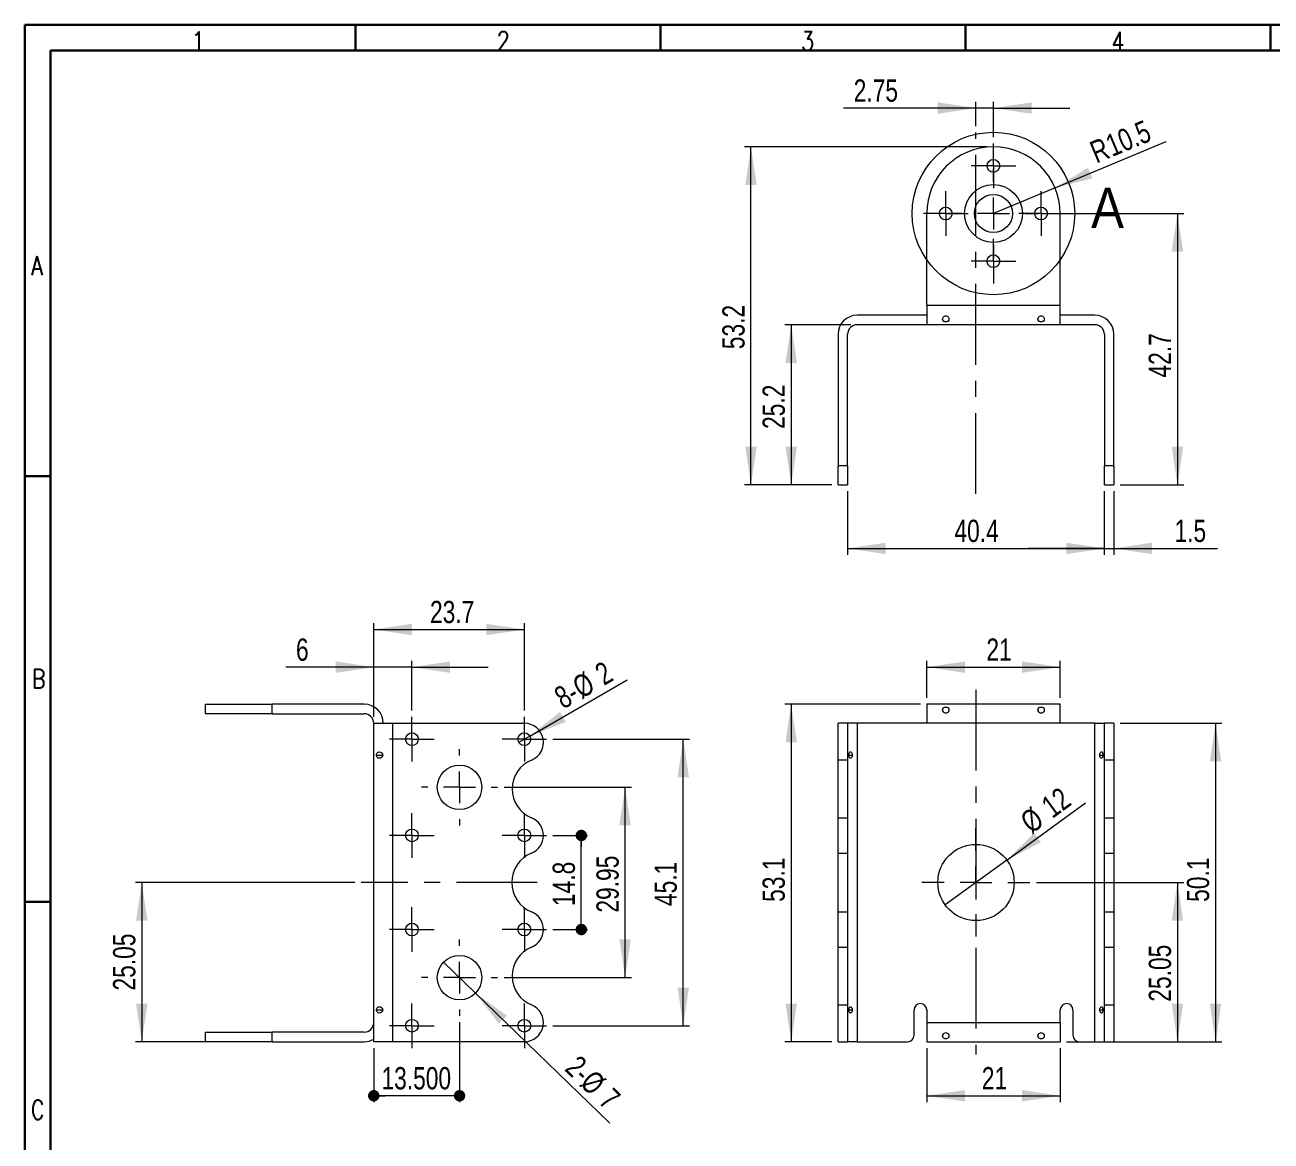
# Model space of a CAD drawing. Header units: millimetres. Extents: x 14 to 406, y 7 to 287.
# Drawn here: x 14 to 210.1, y 110.9 to 286.5 of the extents above; entities that cross this region are included whole.
import ezdxf

# ---------------------------------------------------------------- set-up
doc = ezdxf.new("R2010")
doc.units = ezdxf.units.MM
doc.linetypes.add('CENTER', pattern=[10.16, 6.35, -1.27, 1.27, -1.27])
doc.linetypes.add('CENTERX2', pattern=[20.32, 12.7, -2.54, 2.54, -2.54])
doc.layers.add('SLD-0', color=179, linetype='Continuous')
for name, color, linetype, lineweight in [('中心線2', 1, 'CENTER', 15), ('尺寸標柱線', 3, 'Continuous', 15), ('文字線性', 150, 'Continuous', 15)]:
    doc.layers.add(name, color=color, linetype=linetype, lineweight=lineweight)
doc.styles.add('SLDTEXTSTYLE0', font='sanss___.ttf', dxfattribs={"width": 0.733})
doc.styles.add('SLDTEXTSTYLE1', font='txt_____.ttf', dxfattribs={"width": 0.784516})
doc.styles.add('SLDTEXTSTYLE4', font='GOTHIC.TTF', dxfattribs={"width": 0.913})
doc.dimstyles.new('SLDDIMSTYLE0', dxfattribs={"dimtxt": 3.5, "dimasz": 6, "dimexe": 0, "dimexo": 0.0625, "dimgap": 0.875, "dimtad": 2, "dimrnd": 1e-09, "dimzin": 12, "dimdsep": 46, "dimtxsty": 'SLDTEXTSTYLE0', "dimsah": 1, "dimcen": 0.09, "dimadec": 0, "dimazin": 0, "dimtfac": 1, "dimtofl": 0, "dimtmove": 0, "dimatfit": 3, "dimfxl": 0, "dimtolj": 1, "dimtzin": 12, "dimarcsym": 0})
doc.dimstyles.new('SLDDIMSTYLE1', dxfattribs={"dimtxt": 3.5, "dimasz": 6, "dimexe": 0, "dimexo": 0.0625, "dimgap": 0.875, "dimtad": 2, "dimdec": 1, "dimrnd": 1e-09, "dimzin": 12, "dimdsep": 46, "dimtxsty": 'SLDTEXTSTYLE0', "dimsah": 1, "dimcen": 0.09, "dimadec": 0, "dimazin": 0, "dimtfac": 1, "dimtdec": 1, "dimtofl": 0, "dimtmove": 0, "dimatfit": 3, "dimfxl": 0, "dimtolj": 1, "dimtzin": 12, "dimarcsym": 0})
doc.dimstyles.new('SLDDIMSTYLE2', dxfattribs={"dimtxt": 3.5, "dimasz": 6, "dimexe": 0, "dimexo": 0.0625, "dimgap": 0.875, "dimtad": 2, "dimrnd": 1e-09, "dimzin": 12, "dimdsep": 46, "dimtxsty": 'SLDTEXTSTYLE0', "dimsah": 1, "dimcen": 0.09, "dimadec": 0, "dimazin": 0, "dimtfac": 1, "dimtmove": 0, "dimatfit": 3, "dimfxl": 0, "dimtolj": 1, "dimtzin": 12, "dimarcsym": 0})
doc.dimstyles.new('SLDDIMSTYLE3', dxfattribs={"dimtxt": 3.5, "dimasz": 6, "dimexe": 0, "dimexo": 0.0625, "dimgap": 0.875, "dimtad": 2, "dimrnd": 1e-09, "dimzin": 12, "dimdsep": 46, "dimtxsty": 'SLDTEXTSTYLE0', "dimsah": 1, "dimcen": 0.09, "dimadec": 0, "dimazin": 0, "dimtfac": 1, "dimtofl": 0, "dimtmove": 0, "dimatfit": 3, "dimfxl": 0, "dimtolj": 1, "dimtzin": 12, "dimarcsym": 0})
doc.dimstyles.new('SLDDIMSTYLE4', dxfattribs={"dimtxt": 3.5, "dimasz": 6, "dimexe": 0, "dimexo": 0.0625, "dimgap": 0.875, "dimtad": 2, "dimdec": 1, "dimrnd": 1e-09, "dimzin": 12, "dimdsep": 46, "dimtxsty": 'SLDTEXTSTYLE0', "dimsah": 1, "dimcen": 0.09, "dimadec": 0, "dimazin": 0, "dimtfac": 1, "dimtdec": 1, "dimtofl": 0, "dimtmove": 0, "dimatfit": 3, "dimfxl": 0, "dimtolj": 1, "dimtzin": 12, "dimarcsym": 0})
doc.dimstyles.new('SLDDIMSTYLE5', dxfattribs={"dimtxt": 3.5, "dimasz": 6, "dimexe": 0, "dimexo": 0.0625, "dimgap": 0.875, "dimtad": 2, "dimdec": 1, "dimrnd": 1e-09, "dimzin": 12, "dimdsep": 46, "dimtxsty": 'SLDTEXTSTYLE0', "dimsah": 1, "dimcen": 0.09, "dimadec": 0, "dimazin": 0, "dimtfac": 1, "dimtdec": 1, "dimtofl": 0, "dimtmove": 0, "dimatfit": 3, "dimfxl": 0, "dimtolj": 1, "dimtzin": 12, "dimarcsym": 0})
doc.dimstyles.new('SLDDIMSTYLE6', dxfattribs={"dimtxt": 3.5, "dimasz": 1.8, "dimexe": 0, "dimexo": 0.0625, "dimgap": 0.875, "dimtad": 2, "dimrnd": 1e-09, "dimzin": 4, "dimdsep": 46, "dimtxsty": 'SLDTEXTSTYLE0', "dimblk1": 'DOT', "dimblk2": 'DOT', "dimsah": 1, "dimcen": 0.09, "dimadec": 0, "dimazin": 0, "dimtfac": 1, "dimtofl": 0, "dimtmove": 0, "dimatfit": 3, "dimldrblk": 'DOT', "dimfxl": 0, "dimtolj": 1, "dimtzin": 12, "dimarcsym": 0})
doc.dimstyles.new('SLDDIMSTYLE7', dxfattribs={"dimtxt": 3.5, "dimasz": 6, "dimexe": 0, "dimexo": 0.0625, "dimgap": 0.875, "dimtad": 2, "dimrnd": 1e-09, "dimzin": 12, "dimdsep": 46, "dimtxsty": 'SLDTEXTSTYLE0', "dimsah": 1, "dimcen": 0.09, "dimadec": 0, "dimazin": 0, "dimtfac": 1, "dimtmove": 0, "dimatfit": 3, "dimfxl": 0, "dimtolj": 1, "dimtzin": 12, "dimarcsym": 0})
doc.dimstyles.new('SLDDIMSTYLE8', dxfattribs={"dimtxt": 3.5, "dimasz": 1.8, "dimexe": 0, "dimexo": 0.0625, "dimgap": 0.875, "dimtad": 2, "dimdec": 1, "dimrnd": 1e-09, "dimzin": 12, "dimdsep": 46, "dimtxsty": 'SLDTEXTSTYLE0', "dimblk1": 'DOT', "dimblk2": 'DOT', "dimsah": 1, "dimcen": 0.09, "dimadec": 0, "dimazin": 0, "dimtfac": 1, "dimtdec": 1, "dimtofl": 0, "dimtmove": 0, "dimatfit": 3, "dimldrblk": 'DOT', "dimfxl": 0, "dimtolj": 1, "dimtzin": 12, "dimarcsym": 0})

# ---------------------------------------------------------------- blocks, each defined once
blk = doc.blocks.new('*D2')
at = {"layer": '尺寸標柱線', "color": 5}
for p, q in [((155.9, 125.5), (155.9, 116.99)), ((176.9, 125.5), (176.9, 116.99)), ((155.9, 117.99), (176.9, 117.99))]:
    blk.add_line(p, q, dxfattribs=at)
for points in [[(155.9, 117.99), (161.9, 117.09), (161.9, 118.89)], [(176.9, 117.99), (170.9, 118.89), (170.9, 117.09)]]:
    blk.add_solid(points, dxfattribs=at)
at = {"layer": '尺寸標柱線', "color": 5, "insert": (164.57, 122.5), "char_height": 3.5, "attachment_point": 1, "style": 'SLDTEXTSTYLE0'}
blk.add_mtext('21', dxfattribs=at)
blk = doc.blocks.new('*D3')
at = {"layer": '尺寸標柱線', "color": 5}
for p, q in [((155.9, 180.6), (155.9, 186.44)), ((176.9, 180.6), (176.9, 186.44)), ((155.9, 185.44), (176.9, 185.44))]:
    blk.add_line(p, q, dxfattribs=at)
for points in [[(155.9, 185.44), (161.9, 184.54), (161.9, 186.34)], [(176.9, 185.44), (170.9, 186.34), (170.9, 184.54)]]:
    blk.add_solid(points, dxfattribs=at)
at = {"layer": '尺寸標柱線', "color": 5, "insert": (165.29, 189.95), "char_height": 3.5, "attachment_point": 1, "style": 'SLDTEXTSTYLE0'}
blk.add_mtext('21', dxfattribs=at)
blk = doc.blocks.new('*D4')
at = {"layer": '尺寸標柱線', "color": 5}
for p, q in [((154.9, 179.6), (133.58, 179.6)), ((134.58, 179.6), (134.58, 126.5)), ((140.95, 126.5), (133.58, 126.5))]:
    blk.add_line(p, q, dxfattribs=at)
for points in [[(134.58, 179.6), (133.68, 173.6), (135.48, 173.6)], [(134.58, 126.5), (135.48, 132.5), (133.68, 132.5)]]:
    blk.add_solid(points, dxfattribs=at)
at = {"layer": '尺寸標柱線', "color": 5, "insert": (130.07, 148.5), "char_height": 3.5, "attachment_point": 1, "rotation": 90, "style": 'SLDTEXTSTYLE0'}
blk.add_mtext('53.1', dxfattribs=at)
blk = doc.blocks.new('*D5')
at = {"layer": '尺寸標柱線', "color": 5}
for p, q in [((173.15, 151.55), (196.35, 151.55)), ((195.35, 151.55), (195.35, 126.5)), ((177.9, 126.5), (196.35, 126.5))]:
    blk.add_line(p, q, dxfattribs=at)
for points in [[(195.35, 151.55), (194.45, 145.55), (196.25, 145.55)], [(195.35, 126.5), (196.25, 132.5), (194.45, 132.5)]]:
    blk.add_solid(points, dxfattribs=at)
at = {"layer": '尺寸標柱線', "color": 5, "insert": (190.84, 132.79), "char_height": 3.5, "attachment_point": 1, "rotation": 90, "style": 'SLDTEXTSTYLE0'}
blk.add_mtext('25.05', dxfattribs=at)
blk = doc.blocks.new('*D6')
at = {"layer": '尺寸標柱線', "color": 5}
for p, q in [((186.35, 176.6), (202.35, 176.6)), ((201.35, 176.6), (201.35, 126.5)), ((186.35, 126.5), (202.35, 126.5))]:
    blk.add_line(p, q, dxfattribs=at)
for points in [[(201.35, 176.6), (200.45, 170.6), (202.25, 170.6)], [(201.35, 126.5), (202.25, 132.5), (200.45, 132.5)]]:
    blk.add_solid(points, dxfattribs=at)
at = {"layer": '尺寸標柱線', "color": 5, "insert": (196.84, 148.5), "char_height": 3.5, "attachment_point": 1, "rotation": 90, "style": 'SLDTEXTSTYLE0'}
blk.add_mtext('50.1', dxfattribs=at)
blk = doc.blocks.new('*D7')
at = {"layer": '尺寸標柱線', "color": 5}
for q in [(180.87, 164.1), (158.8, 148.02)]:
    blk.add_line((168.5, 155.08), q, dxfattribs=at)
blk.add_solid([(168.5, 155.08), (173.88, 157.89), (172.82, 159.35)], dxfattribs=at)
at = {"layer": '尺寸標柱線', "color": 5, "char_height": 3.5, "attachment_point": 1, "rotation": 36.0759, "style": 'SLDTEXTSTYLE0'}
for s, insert in [('12', (173.61, 164.37)), ('%%c', (170.3, 161.95))]:
    blk.add_mtext(s, dxfattribs=dict(at, insert=insert))
blk = doc.blocks.new('SW_CENTERMARKSYMBOL_0')
at = {"layer": '中心線2', "color": 0}
for p, q in [((0, 5), (0, 8.5)), ((0, 0), (0, 2.5)), ((-5, 0), (-8.5, 0)), ((0, 0), (-2.5, 0)), ((0, 0), (0, -2.5)), ((0, 0), (2.5, 0)), ((5, 0), (8.5, 0)), ((0, -5), (0, -8.5))]:
    blk.add_line(p, q, dxfattribs=at)
blk = doc.blocks.new('*D16')
at = {"layer": '尺寸標柱線', "color": 5}
for p, q in [((143.45, 213.12), (143.45, 203.12)), ((183.85, 213.12), (183.85, 203.12)), ((143.45, 204.12), (183.85, 204.12))]:
    blk.add_line(p, q, dxfattribs=at)
for points in [[(143.45, 204.12), (149.45, 203.22), (149.45, 205.02)], [(183.85, 204.12), (177.85, 205.02), (177.85, 203.22)]]:
    blk.add_solid(points, dxfattribs=at)
at = {"layer": '尺寸標柱線', "color": 5, "insert": (160.26, 208.63), "char_height": 3.5, "attachment_point": 1, "style": 'SLDTEXTSTYLE0'}
blk.add_mtext('40.4', dxfattribs=at)
blk = doc.blocks.new('*D17')
at = {"layer": '尺寸標柱線', "color": 5}
for p, q in [((183.85, 213.12), (183.85, 203.12)), ((185.35, 213.12), (185.35, 203.12)), ((183.85, 204.12), (171.85, 204.12)), ((183.85, 204.12), (185.35, 204.12)), ((185.35, 204.12), (201.64, 204.12))]:
    blk.add_line(p, q, dxfattribs=at)
for points in [[(183.85, 204.12), (177.85, 205.02), (177.85, 203.22)], [(185.35, 204.12), (191.35, 203.22), (191.35, 205.02)]]:
    blk.add_solid(points, dxfattribs=at)
at = {"layer": '尺寸標柱線', "color": 5, "insert": (194.89, 208.63), "char_height": 3.5, "attachment_point": 1, "style": 'SLDTEXTSTYLE0'}
blk.add_mtext('1.5', dxfattribs=at)
blk = doc.blocks.new('*D18')
at = {"layer": '尺寸標柱線', "color": 5}
for p, q in [((143.95, 239.32), (133.58, 239.32)), ((134.58, 239.32), (134.58, 214.12)), ((140.95, 214.12), (133.58, 214.12))]:
    blk.add_line(p, q, dxfattribs=at)
for points in [[(134.58, 239.32), (133.68, 233.32), (135.48, 233.32)], [(134.58, 214.12), (135.48, 220.12), (133.68, 220.12)]]:
    blk.add_solid(points, dxfattribs=at)
at = {"layer": '尺寸標柱線', "color": 5, "insert": (130.07, 222.92), "char_height": 3.5, "attachment_point": 1, "rotation": 90, "style": 'SLDTEXTSTYLE0'}
blk.add_mtext('25.2', dxfattribs=at)
blk = doc.blocks.new('*D19')
at = {"layer": '尺寸標柱線', "color": 5}
for p, q in [((165.4, 267.32), (127.25, 267.32)), ((128.25, 214.12), (128.25, 267.32)), ((140.95, 214.12), (127.25, 214.12))]:
    blk.add_line(p, q, dxfattribs=at)
for points in [[(128.25, 267.32), (127.35, 261.32), (129.15, 261.32)], [(128.25, 214.12), (129.15, 220.12), (127.35, 220.12)]]:
    blk.add_solid(points, dxfattribs=at)
at = {"layer": '尺寸標柱線', "color": 5, "insert": (123.74, 235.47), "char_height": 3.5, "attachment_point": 1, "rotation": 90, "style": 'SLDTEXTSTYLE0'}
blk.add_mtext('53.2', dxfattribs=at)
blk = doc.blocks.new('*D20')
at = {"layer": '尺寸標柱線', "color": 5}
for p, q in [((174.45, 256.82), (196.35, 256.82)), ((195.35, 256.82), (195.35, 214.12)), ((186.35, 214.12), (196.35, 214.12))]:
    blk.add_line(p, q, dxfattribs=at)
for points in [[(195.35, 256.82), (194.45, 250.82), (196.25, 250.82)], [(195.35, 214.12), (196.25, 220.12), (194.45, 220.12)]]:
    blk.add_solid(points, dxfattribs=at)
at = {"layer": '尺寸標柱線', "color": 5, "insert": (190.84, 231.01), "char_height": 3.5, "attachment_point": 1, "rotation": 90, "style": 'SLDTEXTSTYLE0'}
blk.add_mtext('42.7', dxfattribs=at)
blk = doc.blocks.new('*D21')
at = {"layer": '尺寸標柱線', "color": 5}
for p, q in [((163.65, 273.41), (142.82, 273.41)), ((163.65, 270.56), (163.65, 274.41)), ((166.4, 273.41), (163.65, 273.41)), ((166.4, 268.82), (166.4, 274.41)), ((166.4, 273.41), (178.4, 273.41))]:
    blk.add_line(p, q, dxfattribs=at)
for points in [[(163.65, 273.41), (157.65, 274.31), (157.65, 272.51)], [(166.4, 273.41), (172.4, 272.51), (172.4, 274.31)]]:
    blk.add_solid(points, dxfattribs=at)
at = {"layer": '尺寸標柱線', "color": 5, "insert": (144.41, 277.92), "char_height": 3.5, "attachment_point": 1, "style": 'SLDTEXTSTYLE0'}
blk.add_mtext('2.75', dxfattribs=at)
blk = doc.blocks.new('*D22')
at = {"layer": '尺寸標柱線', "color": 5}
for q in [(193.58, 268.17), (166.4, 256.82)]:
    blk.add_line((176.09, 260.87), q, dxfattribs=at)
blk.add_solid([(176.09, 260.87), (181.98, 262.35), (181.28, 264.01)], dxfattribs=at)
at = {"layer": '尺寸標柱線', "color": 5, "char_height": 3.5, "attachment_point": 1, "rotation": 22.6667, "style": 'SLDTEXTSTYLE0'}
for s, insert in [('10.5', (183.72, 268.93)), ('R', (181.25, 267.9))]:
    blk.add_mtext(s, dxfattribs=dict(at, insert=insert))
blk = doc.blocks.new('SW_CENTERMARKSYMBOL_2')
at = {"layer": '中心線2', "color": 0}
for p, q in [((0, 5), (0, 7.05)), ((0, 0), (0, 2.5)), ((-5, 0), (-7.05, 0)), ((0, 0), (-2.5, 0)), ((0, 0), (0, -2.5)), ((0, 0), (2.5, 0)), ((5, 0), (7.05, 0)), ((0, -5), (0, -7.05))]:
    blk.add_line(p, q, dxfattribs=at)
blk = doc.blocks.new('SW_CENTERMARKSYMBOL_3')
at = {"layer": '中心線2', "color": 0}
for p, q in [((0, 2.5), (0, 3.5)), ((0, 0), (0, 2.5)), ((-2.5, 0), (-3.5, 0)), ((0, 0), (-2.5, 0)), ((0, 0), (0, -2.5)), ((0, 0), (2.5, 0)), ((2.5, 0), (3.5, 0)), ((0, -2.5), (0, -3.5))]:
    blk.add_line(p, q, dxfattribs=at)
blk = doc.blocks.new('SW_CENTERMARKSYMBOL_4')
at = {"layer": '中心線2', "color": 0}
for p, q in [((0, 2.5), (0, 3.5)), ((0, 0), (0, 2.5)), ((-2.5, 0), (-3.5, 0)), ((0, 0), (-2.5, 0)), ((0, 0), (0, -2.5)), ((0, 0), (2.5, 0)), ((2.5, 0), (3.5, 0)), ((0, -2.5), (0, -3.5))]:
    blk.add_line(p, q, dxfattribs=at)
blk = doc.blocks.new('SW_CENTERMARKSYMBOL_5')
at = {"layer": '中心線2', "color": 0}
for p, q in [((0, 2.5), (0, 3.5)), ((0, 0), (0, 2.5)), ((-2.5, 0), (-3.5, 0)), ((0, 0), (-2.5, 0)), ((0, 0), (0, -2.5)), ((0, 0), (2.5, 0)), ((2.5, 0), (3.5, 0)), ((0, -2.5), (0, -3.5))]:
    blk.add_line(p, q, dxfattribs=at)
blk = doc.blocks.new('SW_CENTERMARKSYMBOL_6')
at = {"layer": '中心線2', "color": 0}
for p, q in [((0, 2.5), (0, 3.5)), ((0, 0), (0, 2.5)), ((-2.5, 0), (-3.5, 0)), ((0, 0), (-2.5, 0)), ((0, 0), (0, -2.5)), ((0, 0), (2.5, 0)), ((2.5, 0), (3.5, 0)), ((0, -2.5), (0, -3.5))]:
    blk.add_line(p, q, dxfattribs=at)
blk = doc.blocks.new('*D28')
at = {"layer": '尺寸標柱線', "color": 5}
for p, q in [((65.89, 151.55), (31.39, 151.55)), ((32.39, 151.55), (32.39, 126.5)), ((48.89, 126.5), (31.39, 126.5))]:
    blk.add_line(p, q, dxfattribs=at)
for points in [[(32.39, 151.55), (31.49, 145.55), (33.29, 145.55)], [(32.39, 126.5), (33.29, 132.5), (31.49, 132.5)]]:
    blk.add_solid(points, dxfattribs=at)
at = {"layer": '尺寸標柱線', "color": 5, "insert": (27.87, 134.55), "char_height": 3.5, "attachment_point": 1, "rotation": 90, "style": 'SLDTEXTSTYLE0'}
blk.add_mtext('25.05', dxfattribs=at)
blk = doc.blocks.new('_DOT')
at = {"color": 0, "linetype": 'ByBlock', "lineweight": -2}
blk.add_line((-0.5, 0), (-1, 0), dxfattribs=at)
at = {"color": 0, "linetype": 'ByBlock', "const_width": 0.5}
blk.add_lwpolyline([(-0.25, 0, 1), (0.25, 0, 1)], format="xyb", close=True, dxfattribs=at)
blk = doc.blocks.new('*D30')
at = {"layer": '尺寸標柱線', "color": 5}
for p, q in [((82.39, 129.58), (82.39, 116.99)), ((68.89, 125.5), (68.89, 116.99)), ((82.39, 117.99), (68.89, 117.99))]:
    blk.add_line(p, q, dxfattribs=at)
at = {"layer": '尺寸標柱線', "color": 5, "xscale": 1.8, "yscale": 1.8, "rotation": 180.0000000000004}
blk.add_blockref('_DOT', (68.89, 117.99, 11.67), dxfattribs=at)
at = {"layer": '尺寸標柱線', "color": 5, "xscale": 1.8, "yscale": 1.8}
blk.add_blockref('_DOT', (82.39, 117.99, 11.67), dxfattribs=at)
at = {"layer": '尺寸標柱線', "color": 5, "insert": (70.1, 122.5), "char_height": 3.5, "attachment_point": 1, "style": 'SLDTEXTSTYLE0'}
blk.add_mtext('13.500', dxfattribs=at)
blk = doc.blocks.new('*D31')
at = {"layer": '尺寸標柱線', "color": 5}
for p, q in [((68.89, 177.6), (68.89, 186.44)), ((74.89, 178.6), (74.89, 186.44)), ((68.89, 185.44), (55.06, 185.44)), ((74.89, 185.44), (68.89, 185.44)), ((74.89, 185.44), (86.89, 185.44))]:
    blk.add_line(p, q, dxfattribs=at)
for points in [[(68.89, 185.44), (62.89, 186.34), (62.89, 184.54)], [(74.89, 185.44), (80.89, 184.54), (80.89, 186.34)]]:
    blk.add_solid(points, dxfattribs=at)
at = {"layer": '尺寸標柱線', "color": 5, "insert": (56.65, 189.95), "char_height": 3.5, "attachment_point": 1, "style": 'SLDTEXTSTYLE0'}
blk.add_mtext('6', dxfattribs=at)
blk = doc.blocks.new('*D32')
at = {"layer": '尺寸標柱線', "color": 5}
for p, q in [((68.89, 177.6), (68.89, 192.36)), ((92.59, 178.6), (92.59, 192.36)), ((68.89, 191.36), (92.59, 191.36))]:
    blk.add_line(p, q, dxfattribs=at)
for points in [[(68.89, 191.36), (74.89, 190.46), (74.89, 192.26)], [(92.59, 191.36), (86.59, 192.26), (86.59, 190.46)]]:
    blk.add_solid(points, dxfattribs=at)
at = {"layer": '尺寸標柱線', "color": 5, "insert": (77.74, 195.87), "char_height": 3.5, "attachment_point": 1, "style": 'SLDTEXTSTYLE0'}
blk.add_mtext('23.7', dxfattribs=at)
blk = doc.blocks.new('*D33')
at = {"layer": '尺寸標柱線', "color": 5}
for q in [(108.76, 183.44), (91.72, 173.6)]:
    blk.add_line((93.45, 174.6), q, dxfattribs=at)
blk.add_solid([(93.45, 174.6), (99.1, 176.82), (98.2, 178.38)], dxfattribs=at)
at = {"layer": '尺寸標柱線', "color": 5, "char_height": 3.5, "attachment_point": 1, "rotation": 30, "style": 'SLDTEXTSTYLE0'}
for s, insert in [('%%c', (99.81, 183.44)), ('2', (103.36, 185.5)), ('8-', (96.95, 181.8))]:
    blk.add_mtext(s, dxfattribs=dict(at, insert=insert))
blk = doc.blocks.new('*D34')
at = {"layer": '尺寸標柱線', "color": 5}
for p, q in [((97.09, 158.95), (102.55, 158.95)), ((101.55, 144.15), (101.55, 158.95)), ((97.09, 144.15), (102.55, 144.15))]:
    blk.add_line(p, q, dxfattribs=at)
at = {"layer": '尺寸標柱線', "color": 5, "xscale": 1.8, "yscale": 1.8}
for p, rotation in [((101.55, 158.95, 11.67), 90.0000000000004), ((101.55, 144.15, 11.67), 270.0000000000004)]:
    blk.add_blockref('_DOT', p, dxfattribs=dict(at, rotation=rotation))
at = {"layer": '尺寸標柱線', "color": 5, "insert": (97.04, 147.84), "char_height": 3.5, "attachment_point": 1, "rotation": 90, "style": 'SLDTEXTSTYLE0'}
blk.add_mtext('14.8', dxfattribs=at)
blk = doc.blocks.new('*D35')
at = {"layer": '尺寸標柱線', "color": 5}
for p, q in [((89.39, 166.53), (109.44, 166.53)), ((108.44, 136.58), (108.44, 166.53)), ((89.39, 136.58), (109.44, 136.58))]:
    blk.add_line(p, q, dxfattribs=at)
for points in [[(108.44, 166.53), (107.54, 160.53), (109.34, 160.53)], [(108.44, 136.58), (109.34, 142.58), (107.54, 142.58)]]:
    blk.add_solid(points, dxfattribs=at)
at = {"layer": '尺寸標柱線', "color": 5, "insert": (103.93, 146.81), "char_height": 3.5, "attachment_point": 1, "rotation": 90, "style": 'SLDTEXTSTYLE0'}
blk.add_mtext('29.95', dxfattribs=at)
blk = doc.blocks.new('*D36')
at = {"layer": '尺寸標柱線', "color": 5}
for p, q in [((97.09, 174.1), (118.59, 174.1)), ((117.59, 129), (117.59, 174.1)), ((97.09, 129), (118.59, 129))]:
    blk.add_line(p, q, dxfattribs=at)
for points in [[(117.59, 174.1), (116.69, 168.1), (118.49, 168.1)], [(117.59, 129), (118.49, 135), (116.69, 135)]]:
    blk.add_solid(points, dxfattribs=at)
at = {"layer": '尺寸標柱線', "color": 5, "insert": (113.07, 147.84), "char_height": 3.5, "attachment_point": 1, "rotation": 90, "style": 'SLDTEXTSTYLE0'}
blk.add_mtext('45.1', dxfattribs=at)
blk = doc.blocks.new('*D37')
at = {"layer": '尺寸標柱線', "color": 5}
for q in [(79.87, 139.01), (106.03, 113.66)]:
    blk.add_line((84.9, 134.14), q, dxfattribs=at)
blk.add_solid([(84.9, 134.14), (88.58, 129.32), (89.83, 130.61)], dxfattribs=at)
at = {"layer": '尺寸標柱線', "color": 5, "char_height": 3.5, "attachment_point": 1, "rotation": 315.8861, "style": 'SLDTEXTSTYLE0'}
for s, insert in [('2-', (101.23, 124.58)), ('%%c', (103.6, 122.29)), ('7', (106.54, 119.43))]:
    blk.add_mtext(s, dxfattribs=dict(at, insert=insert))
blk = doc.blocks.new('SW_CENTERMARKSYMBOL_7')
at = {"layer": '中心線2', "color": 0}
for p, q in [((0, 2.5), (0, 3.5)), ((0, 0), (0, 2.5)), ((-2.5, 0), (-3.5, 0)), ((0, 0), (-2.5, 0)), ((0, 0), (0, -2.5)), ((0, 0), (2.5, 0)), ((2.5, 0), (3.5, 0)), ((0, -2.5), (0, -3.5))]:
    blk.add_line(p, q, dxfattribs=at)
blk = doc.blocks.new('SW_CENTERMARKSYMBOL_8')
at = {"layer": '中心線2', "color": 0}
for p, q in [((0, 2.5), (0, 3.5)), ((0, 0), (0, 2.5)), ((-2.5, 0), (-3.5, 0)), ((0, 0), (-2.5, 0)), ((0, 0), (0, -2.5)), ((0, 0), (2.5, 0)), ((2.5, 0), (3.5, 0)), ((0, -2.5), (0, -3.5))]:
    blk.add_line(p, q, dxfattribs=at)
blk = doc.blocks.new('SW_CENTERMARKSYMBOL_9')
at = {"layer": '中心線2', "color": 0}
for p, q in [((0, 5), (0, 6)), ((0, 0), (0, 2.5)), ((-5, 0), (-6, 0)), ((0, 0), (-2.5, 0)), ((0, 0), (0, -2.5)), ((0, 0), (2.5, 0)), ((5, 0), (6, 0)), ((0, -5), (0, -6))]:
    blk.add_line(p, q, dxfattribs=at)
blk = doc.blocks.new('SW_CENTERMARKSYMBOL_10')
at = {"layer": '中心線2', "color": 0}
for p, q in [((0, 5), (0, 6)), ((0, 0), (0, 2.5)), ((-5, 0), (-6, 0)), ((0, 0), (-2.5, 0)), ((0, 0), (0, -2.5)), ((0, 0), (2.5, 0)), ((5, 0), (6, 0)), ((0, -5), (0, -6))]:
    blk.add_line(p, q, dxfattribs=at)
blk = doc.blocks.new('SW_CENTERMARKSYMBOL_11')
at = {"layer": '中心線2', "color": 0}
for p, q in [((0, 2.5), (0, 3.5)), ((0, 0), (0, 2.5)), ((-2.5, 0), (-3.5, 0)), ((0, 0), (-2.5, 0)), ((0, 0), (0, -2.5)), ((0, 0), (2.5, 0)), ((2.5, 0), (3.5, 0)), ((0, -2.5), (0, -3.5))]:
    blk.add_line(p, q, dxfattribs=at)
blk = doc.blocks.new('SW_CENTERMARKSYMBOL_12')
at = {"layer": '中心線2', "color": 0}
for p, q in [((0, 2.5), (0, 3.5)), ((0, 0), (0, 2.5)), ((-2.5, 0), (-3.5, 0)), ((0, 0), (-2.5, 0)), ((0, 0), (0, -2.5)), ((0, 0), (2.5, 0)), ((2.5, 0), (3.5, 0)), ((0, -2.5), (0, -3.5))]:
    blk.add_line(p, q, dxfattribs=at)
blk = doc.blocks.new('SW_CENTERMARKSYMBOL_13')
at = {"layer": '中心線2', "color": 0}
for p, q in [((0, 2.5), (0, 3.5)), ((0, 0), (0, 2.5)), ((-2.5, 0), (-3.5, 0)), ((0, 0), (-2.5, 0)), ((0, 0), (0, -2.5)), ((0, 0), (2.5, 0)), ((2.5, 0), (3.5, 0)), ((0, -2.5), (0, -3.5))]:
    blk.add_line(p, q, dxfattribs=at)
blk = doc.blocks.new('SW_CENTERMARKSYMBOL_14')
at = {"layer": '中心線2', "color": 0}
for p, q in [((0, 2.5), (0, 3.5)), ((0, 0), (0, 2.5)), ((-2.5, 0), (-3.5, 0)), ((0, 0), (-2.5, 0)), ((0, 0), (0, -2.5)), ((0, 0), (2.5, 0)), ((2.5, 0), (3.5, 0)), ((0, -2.5), (0, -3.5))]:
    blk.add_line(p, q, dxfattribs=at)
blk = doc.blocks.new('SW_CENTERMARKSYMBOL_15')
at = {"layer": '中心線2', "color": 0}
for p, q in [((0, 2.5), (0, 3.5)), ((0, 0), (0, 2.5)), ((-2.5, 0), (-3.5, 0)), ((0, 0), (-2.5, 0)), ((0, 0), (0, -2.5)), ((0, 0), (2.5, 0)), ((2.5, 0), (3.5, 0)), ((0, -2.5), (0, -3.5))]:
    blk.add_line(p, q, dxfattribs=at)
blk = doc.blocks.new('SW_CENTERMARKSYMBOL_16')
at = {"layer": '中心線2', "color": 0}
for p, q in [((0, 2.5), (0, 3.5)), ((0, 0), (0, 2.5)), ((-2.5, 0), (-3.5, 0)), ((0, 0), (-2.5, 0)), ((0, 0), (0, -2.5)), ((0, 0), (2.5, 0)), ((2.5, 0), (3.5, 0)), ((0, -2.5), (0, -3.5))]:
    blk.add_line(p, q, dxfattribs=at)

msp = doc.modelspace()

# ---------------------------------------------------------------- linework, layer by layer
at = {"color": 7, "linetype": 'Continuous', "lineweight": 15}
for p, q in [((155.90281, 242.32249), (155.90281, 256.82252)), ((176.90281, 242.32249), (176.90281, 256.82252)), ((176.90281, 242.32249), (155.90281, 242.32249)), ((155.90281, 242.32249), (155.90281, 239.32249)), ((176.90281, 239.32249), (176.90281, 242.32249)), ((155.90281, 240.82249), (144.95273, 240.82249)), ((155.90281, 239.32249), (144.95273, 239.32249)), ((176.90281, 239.32249), (155.90281, 239.32249)), ((158.4086, 240.26874), (158.4086, 240.15586)), ((173.4086, 240.28189), (173.4086, 240.2709)), ((173.4086, 240.26874), (173.4086, 240.15587)), ((182.35281, 240.82249), (176.90281, 240.82249)), ((182.35281, 239.32249), (176.90281, 239.32249)), ((141.95273, 237.82249), (141.95273, 217.12248)), ((143.45273, 217.12248), (143.45273, 237.82249)), ((144.16422, 239.08792), (144.15954, 239.09556)), ((183.61824, 238.61099), (183.62589, 238.61567)), ((183.85281, 237.82249), (183.85281, 217.12248)), ((185.35281, 217.12248), (185.35281, 237.82249)), ((143.45273, 217.12248), (141.95273, 217.12248)), ((141.95273, 214.12249), (141.95273, 217.12248)), ((143.45273, 217.12248), (143.45273, 214.12249)), ((185.35281, 217.12248), (183.85281, 217.12248)), ((183.85281, 214.12249), (183.85281, 217.12248)), ((185.35281, 217.12248), (185.35281, 214.12249)), ((141.95273, 214.12249), (143.45273, 214.12249)), ((183.85281, 214.12249), (185.35281, 214.12249)), ((42.38602, 179.60185), (42.38602, 178.10185)), ((42.38602, 179.60185), (52.88602, 179.60185)), ((52.88602, 178.10185), (52.88602, 179.60185)), ((67.38606, 179.60185), (52.88602, 179.60185)), ((176.90281, 179.60185), (155.90281, 179.60185)), ((155.90281, 179.60185), (155.90281, 176.60185)), ((158.4086, 178.7881), (158.4086, 178.67526)), ((173.4086, 178.7881), (173.4086, 178.67527)), ((176.90281, 176.60185), (176.90281, 179.60185)), ((52.88602, 178.10185), (42.38602, 178.10185)), ((52.88602, 178.10185), (67.38606, 178.10185)), ((68.88606, 126.50181), (68.88606, 176.60181)), ((68.88606, 176.60181), (71.88606, 176.60181)), ((71.88606, 126.50181), (71.88606, 176.60181)), ((71.88606, 176.60181), (92.58606, 176.60181)), ((143.45273, 176.60181), (141.95273, 176.60181)), ((141.95273, 170.82562), (141.95273, 176.60181)), ((143.45273, 176.60181), (143.45273, 170.82562)), ((144.95273, 176.60181), (143.45273, 176.60181)), ((144.95273, 176.60181), (144.95273, 126.50181)), ((155.90281, 176.60181), (144.95273, 176.60181)), ((176.90281, 176.60185), (155.90281, 176.60185)), ((182.35281, 176.60181), (176.90281, 176.60181)), ((182.35281, 126.50181), (182.35281, 176.60181)), ((182.35281, 176.60181), (183.85281, 176.60181)), ((185.35281, 176.60181), (183.85281, 176.60181)), ((183.85281, 170.82562), (183.85281, 176.60181)), ((185.35281, 176.60181), (185.35281, 170.82562)), ((143.45273, 170.82562), (141.95273, 170.82562)), ((141.95273, 161.728), (141.95273, 170.82562)), ((143.45273, 170.82562), (143.45273, 161.728)), ((185.35281, 170.82562), (183.85281, 170.82562)), ((183.85281, 161.728), (183.85281, 170.82562)), ((185.35281, 170.82562), (185.35281, 161.728)), ((141.95273, 161.728), (143.45273, 161.728)), ((141.95273, 156.17159), (141.95273, 161.728)), ((143.45273, 161.728), (143.45273, 156.17159)), ((183.85281, 161.728), (185.35281, 161.728)), ((183.85281, 156.17159), (183.85281, 161.728)), ((185.35281, 161.728), (185.35281, 156.17159)), ((141.95273, 156.17159), (143.45273, 156.17159)), ((141.95273, 146.93203), (141.95273, 156.17159)), ((143.45273, 156.17159), (143.45273, 146.93203)), ((183.85281, 156.17159), (185.35281, 156.17159)), ((183.85281, 146.93203), (183.85281, 156.17159)), ((185.35281, 156.17159), (185.35281, 146.93203)), ((141.95273, 146.93203), (143.45273, 146.93203)), ((141.95273, 141.37562), (141.95273, 146.93203)), ((143.45273, 146.93203), (143.45273, 141.37562)), ((183.85281, 146.93203), (185.35281, 146.93203)), ((183.85281, 141.37562), (183.85281, 146.93203)), ((185.35281, 146.93203), (185.35281, 141.37562)), ((141.95273, 141.37562), (143.45273, 141.37562)), ((141.95273, 132.278), (141.95273, 141.37562)), ((143.45273, 141.37562), (143.45273, 132.278)), ((183.85281, 141.37562), (185.35281, 141.37562)), ((183.85281, 132.278), (183.85281, 141.37562)), ((185.35281, 141.37562), (185.35281, 132.278)), ((141.95273, 132.278), (143.45273, 132.278)), ((141.95273, 126.50181), (141.95273, 132.278)), ((143.45273, 132.278), (143.45273, 126.50181)), ((153.90281, 127.50181), (153.90281, 131.50181)), ((155.90281, 131.50181), (155.90281, 129.50177)), ((176.90281, 129.50177), (176.90281, 131.50181)), ((178.90281, 131.50181), (178.90281, 127.50181)), ((183.85281, 132.278), (185.35281, 132.278)), ((183.85281, 126.50181), (183.85281, 132.278)), ((185.35281, 132.278), (185.35281, 126.50181)), ((155.90281, 129.50177), (176.90281, 129.50177)), ((155.90281, 129.50177), (155.90281, 126.50177)), ((176.90281, 129.50177), (176.90281, 126.50177)), ((42.38602, 128.00177), (42.38602, 126.50177)), ((42.38602, 128.00177), (52.88602, 128.00177)), ((52.88602, 126.50177), (52.88602, 128.00177)), ((67.38606, 128.00177), (52.88602, 128.00177)), ((158.4086, 127.46118), (158.4086, 127.45019)), ((173.4086, 127.46118), (173.4086, 127.45019)), ((52.88602, 126.50177), (42.38602, 126.50177)), ((52.88602, 126.50177), (67.38606, 126.50177)), ((71.88606, 126.50181), (68.88606, 126.50181)), ((92.58606, 126.50181), (71.88606, 126.50181)), ((141.95273, 126.50181), (143.45273, 126.50181)), ((144.95273, 126.50181), (143.45273, 126.50181)), ((144.95273, 126.50181), (152.90281, 126.50181)), ((155.90281, 126.50177), (176.90281, 126.50177)), ((158.4086, 127.44803), (158.4086, 127.33515)), ((173.4086, 127.44803), (173.4086, 127.33515)), ((179.90281, 126.50181), (182.35281, 126.50181)), ((182.35281, 126.50181), (183.85281, 126.50181)), ((183.85281, 126.50181), (185.35281, 126.50181))]:
    msp.add_line(p, q, dxfattribs=at)
at = {"color": 8, "linetype": 'Continuous', "lineweight": 15}
for p, q in [((69.33464, 171.60181), (70.30799, 171.60181)), ((143.67702, 171.60181), (144.1637, 171.60181)), ((183.14184, 171.60181), (183.62852, 171.60181)), ((69.33464, 131.50181), (70.30799, 131.50181)), ((143.67702, 131.50181), (144.1637, 131.50181)), ((183.14184, 131.50181), (183.62852, 131.50181))]:
    msp.add_line(p, q, dxfattribs=at)
at = {"color": 7, "linetype": 'Continuous', "lineweight": 0}
msp.add_circle((166.40281, 256.82252), 12.78337, dxfattribs=at)
at = {"color": 7, "linetype": 'Continuous', "lineweight": 15}
for centre, radius in [((166.40281, 264.32253), 1), ((166.40281, 256.82252), 4.55), ((166.40281, 256.82252), 3), ((158.90281, 256.82252), 1), ((173.90281, 256.82252), 1), ((166.40281, 249.32253), 1), ((74.88606, 174.10181), 1), ((92.58606, 174.10181), 1), ((82.38606, 166.52681), 3.5), ((74.88606, 158.95181), 1), ((92.58606, 158.95181), 1), ((163.65281, 151.55181), 6), ((74.88606, 144.15181), 1), ((92.58606, 144.15181), 1), ((82.38606, 136.57681), 3.5), ((74.88606, 129.00181), 1), ((92.58606, 129.00181), 1)]:
    msp.add_circle(centre, radius, dxfattribs=at)
for centre, radius, start, end in [((166.40281, 256.82252), 10.5, 0, 180), ((144.95273, 237.82249), 3, 90, 180), ((144.95273, 237.82249), 1.5, 90, 180), ((182.35281, 237.82249), 3, 0, 90), ((182.35281, 237.82249), 1.5, 0, 90), ((67.38606, 176.60185), 3, 0, 90), ((67.38606, 176.60185), 1.5, 0, 90), ((92.58606, 173.60181), 3, 292.2718628, 90), ((95.58606, 166.27681), 4.91553, 112.2718628, 247.7281372), ((92.58606, 158.95181), 3, 292.0678996, 67.7281372), ((95.58606, 151.55181), 4.98499, 112.0678996, 247.9321004), ((92.58606, 144.15181), 3, 292.2718628, 67.9321004), ((95.58606, 136.82681), 4.91553, 112.2718628, 247.7281372), ((92.58606, 129.50181), 3, 270, 67.7281372), ((154.90281, 131.50181), 1, 0, 180), ((177.90281, 131.50181), 1, 0, 180), ((67.38606, 129.50177), 1.5, 270, 0), ((152.90281, 127.50181), 1, 270, 0), ((179.90281, 127.50181), 1, 180, 270), ((67.38606, 129.50177), 3, 270, 300)]:
    msp.add_arc(centre, radius, start, end, dxfattribs=at)
for points, knots in [([(158.40281, 240.20116), (158.40266, 240.31286), (158.44002, 240.43496), (158.56443, 240.59742), (158.61739, 240.64716), (158.74649, 240.72105), (158.82476, 240.74442), (158.98089, 240.74441), (159.05904, 240.72111), (159.18837, 240.64707), (159.24139, 240.59721), (159.36564, 240.43483), (159.40281, 240.31257), (159.40281, 240.20116)], [0, 0, 0, 0, 0.25, 0.25, 0.375, 0.375, 0.5, 0.5, 0.625, 0.625, 0.75, 0.75, 1, 1, 1, 1]), ([(159.40281, 240.20116), (159.40281, 240.0898), (159.36548, 239.98681), (159.24154, 239.86743), (159.18903, 239.83385), (159.05957, 239.78537), (158.98163, 239.77116), (158.8254, 239.77098), (158.74686, 239.78518), (158.61743, 239.83342), (158.56391, 239.86755), (158.44005, 239.98697), (158.40296, 240.0895), (158.40281, 240.20116)], [0, 0, 0, 0, 0.25, 0.25, 0.375, 0.375, 0.5, 0.5, 0.625, 0.625, 0.75, 0.75, 1, 1, 1, 1]), ([(174.40281, 240.20116), (174.40281, 240.0898), (174.36548, 239.98681), (174.24154, 239.86744), (174.18903, 239.83385), (174.05957, 239.78537), (173.98163, 239.77116), (173.8254, 239.77098), (173.74686, 239.78518), (173.61743, 239.83342), (173.56391, 239.86755), (173.44005, 239.98697), (173.40266, 240.08952), (173.40281, 240.20116)], [0, 0, 0, 0, 0.25, 0.25, 0.375, 0.375, 0.5, 0.5, 0.625, 0.625, 0.75, 0.75, 1, 1, 1, 1]), ([(173.40281, 240.20116), (173.40296, 240.31285), (173.44002, 240.43496), (173.56443, 240.59742), (173.61739, 240.64716), (173.74649, 240.72105), (173.82476, 240.74442), (173.98089, 240.74442), (174.05904, 240.72111), (174.18837, 240.64707), (174.24139, 240.59721), (174.36564, 240.43483), (174.40281, 240.31257), (174.40281, 240.20116)], [0, 0, 0, 0, 0.25, 0.25, 0.375, 0.375, 0.5, 0.5, 0.625, 0.625, 0.75, 0.75, 1, 1, 1, 1]), ([(158.40281, 178.72317), (158.40266, 178.83487), (158.44002, 178.93752), (158.56443, 179.05718), (158.61739, 179.09087), (158.74649, 179.13905), (158.82476, 179.15327), (158.98089, 179.15326), (159.05904, 179.13908), (159.18837, 179.09081), (159.24139, 179.05704), (159.36564, 178.93741), (159.40281, 178.83457), (159.40281, 178.72317)], [0, 0, 0, 0, 0.25, 0.25, 0.375, 0.375, 0.5, 0.5, 0.625, 0.625, 0.75, 0.75, 1, 1, 1, 1]), ([(159.40281, 178.72317), (159.40281, 178.6118), (159.36548, 178.48934), (159.24154, 178.32732), (159.18903, 178.27776), (159.05957, 178.20341), (158.98163, 178.18006), (158.8254, 178.17978), (158.74686, 178.20311), (158.61743, 178.27711), (158.56391, 178.32749), (158.44005, 178.48954), (158.40296, 178.61151), (158.40281, 178.72317)], [0, 0, 0, 0, 0.25, 0.25, 0.375, 0.375, 0.5, 0.5, 0.625, 0.625, 0.75, 0.75, 1, 1, 1, 1]), ([(174.40281, 178.72317), (174.40281, 178.6118), (174.36548, 178.48934), (174.24154, 178.32732), (174.18903, 178.27776), (174.05957, 178.20341), (173.98163, 178.18006), (173.8254, 178.17978), (173.74686, 178.20311), (173.61743, 178.27711), (173.56391, 178.32749), (173.44005, 178.48954), (173.40266, 178.61152), (173.40281, 178.72317)], [0, 0, 0, 0, 0.25, 0.25, 0.375, 0.375, 0.5, 0.5, 0.625, 0.625, 0.75, 0.75, 1, 1, 1, 1]), ([(173.40281, 178.72317), (173.40296, 178.83485), (173.44002, 178.93752), (173.56443, 179.05718), (173.61739, 179.09087), (173.74649, 179.13905), (173.82476, 179.15327), (173.98089, 179.15326), (174.05904, 179.13908), (174.18837, 179.09081), (174.24139, 179.05704), (174.36564, 178.93741), (174.40281, 178.83457), (174.40281, 178.72317)], [0, 0, 0, 0, 0.25, 0.25, 0.375, 0.375, 0.5, 0.5, 0.625, 0.625, 0.75, 0.75, 1, 1, 1, 1]), ([(69.33464, 171.60181), (69.33464, 171.68149), (69.34877, 171.75818), (69.39772, 171.88867), (69.43164, 171.94135), (69.55064, 172.06444), (69.65323, 172.10181), (69.87626, 172.10181), (69.99872, 172.06447), (70.16094, 171.94023), (70.21057, 171.88748), (70.28468, 171.75807), (70.30799, 171.67992), (70.30799, 171.60181)], [0, 0, 0, 0, 0.125, 0.125, 0.25, 0.25, 0.5, 0.5, 0.75, 0.75, 0.875, 0.875, 1, 1, 1, 1]), ([(70.30799, 171.60181), (70.30799, 171.52375), (70.2846, 171.44538), (70.21052, 171.3161), (70.1603, 171.2628), (69.99818, 171.13896), (69.8763, 171.10182), (69.65329, 171.1018), (69.55026, 171.13919), (69.43088, 171.26325), (69.39742, 171.31563), (69.34883, 171.44543), (69.33465, 171.52218), (69.33464, 171.60181)], [0, 0, 0, 0, 0.125, 0.125, 0.25, 0.25, 0.5, 0.5, 0.75, 0.75, 0.875, 0.875, 1, 1, 1, 1]), ([(143.67702, 171.60181), (143.67702, 171.71353), (143.68915, 171.8256), (143.73766, 171.97155), (143.75936, 172.01599), (143.81619, 172.08123), (143.85241, 172.1019), (143.93224, 172.10173), (143.9734, 172.08096), (144.0442, 172.01441), (144.07353, 171.9701), (144.14215, 171.82582), (144.16368, 171.71374), (144.1637, 171.60181)], [0, 0, 0, 0, 0.25, 0.25, 0.375, 0.375, 0.5, 0.5, 0.625, 0.625, 0.75, 0.75, 1, 1, 1, 1]), ([(144.1637, 171.60181), (144.16371, 171.48974), (144.14218, 171.37794), (144.07359, 171.23362), (144.04442, 171.18951), (143.97366, 171.12282), (143.93232, 171.10206), (143.85333, 171.10157), (143.81668, 171.12188), (143.75908, 171.1879), (143.73752, 171.23242), (143.68924, 171.37785), (143.67702, 171.48995), (143.67702, 171.60181)], [0, 0, 0, 0, 0.25, 0.25, 0.375, 0.375, 0.5, 0.5, 0.625, 0.625, 0.75, 0.75, 1, 1, 1, 1]), ([(183.14184, 171.60181), (183.14184, 171.71353), (183.1631, 171.82561), (183.23281, 171.97155), (183.2627, 172.01599), (183.33276, 172.08123), (183.37383, 172.1019), (183.45362, 172.10173), (183.4899, 172.08096), (183.54723, 172.01441), (183.56845, 171.9701), (183.61616, 171.82582), (183.62851, 171.71374), (183.62852, 171.60181)], [0, 0, 0, 0, 0.25, 0.25, 0.375, 0.375, 0.5, 0.5, 0.625, 0.625, 0.75, 0.75, 1, 1, 1, 1]), ([(183.62852, 171.60181), (183.62852, 171.48974), (183.61618, 171.37794), (183.56849, 171.23362), (183.5474, 171.18951), (183.49012, 171.12282), (183.45367, 171.10206), (183.37478, 171.10157), (183.33336, 171.12188), (183.26237, 171.1879), (183.23262, 171.23242), (183.16323, 171.37785), (183.14184, 171.48995), (183.14184, 171.60181)], [0, 0, 0, 0, 0.25, 0.25, 0.375, 0.375, 0.5, 0.5, 0.625, 0.625, 0.75, 0.75, 1, 1, 1, 1]), ([(69.33464, 131.50181), (69.33464, 131.58149), (69.34877, 131.65818), (69.39772, 131.78867), (69.43164, 131.84135), (69.55064, 131.96444), (69.65323, 132.00181), (69.87626, 132.00181), (69.99872, 131.96447), (70.16094, 131.84023), (70.21057, 131.78748), (70.28468, 131.65807), (70.30799, 131.57992), (70.30799, 131.50181)], [0, 0, 0, 0, 0.125, 0.125, 0.25, 0.25, 0.5, 0.5, 0.75, 0.75, 0.875, 0.875, 1, 1, 1, 1]), ([(70.30799, 131.50181), (70.30799, 131.42375), (70.2846, 131.34538), (70.21052, 131.2161), (70.1603, 131.1628), (69.99818, 131.03896), (69.8763, 131.00182), (69.65329, 131.0018), (69.55026, 131.03919), (69.43088, 131.16325), (69.39742, 131.21563), (69.34883, 131.34543), (69.33465, 131.42218), (69.33464, 131.50181)], [0, 0, 0, 0, 0.125, 0.125, 0.25, 0.25, 0.5, 0.5, 0.75, 0.75, 0.875, 0.875, 1, 1, 1, 1]), ([(143.67702, 131.50181), (143.67702, 131.61353), (143.68915, 131.7256), (143.73766, 131.87155), (143.75936, 131.91599), (143.81619, 131.98123), (143.85241, 132.0019), (143.93224, 132.00173), (143.9734, 131.98096), (144.0442, 131.91441), (144.07353, 131.8701), (144.14215, 131.72582), (144.16368, 131.61374), (144.1637, 131.50181)], [0, 0, 0, 0, 0.25, 0.25, 0.375, 0.375, 0.5, 0.5, 0.625, 0.625, 0.75, 0.75, 1, 1, 1, 1]), ([(144.1637, 131.50181), (144.16371, 131.38974), (144.14218, 131.27794), (144.07359, 131.13362), (144.04442, 131.08951), (143.97366, 131.02282), (143.93232, 131.00206), (143.85333, 131.00157), (143.81668, 131.02188), (143.75908, 131.0879), (143.73752, 131.13242), (143.68924, 131.27785), (143.67702, 131.38995), (143.67702, 131.50181)], [0, 0, 0, 0, 0.25, 0.25, 0.375, 0.375, 0.5, 0.5, 0.625, 0.625, 0.75, 0.75, 1, 1, 1, 1]), ([(183.14184, 131.50181), (183.14184, 131.61353), (183.1631, 131.7256), (183.23281, 131.87155), (183.2627, 131.91599), (183.33276, 131.98123), (183.37383, 132.0019), (183.45362, 132.00173), (183.4899, 131.98096), (183.54723, 131.91441), (183.56845, 131.8701), (183.61616, 131.72582), (183.62851, 131.61374), (183.62852, 131.50181)], [0, 0, 0, 0, 0.25, 0.25, 0.375, 0.375, 0.5, 0.5, 0.625, 0.625, 0.75, 0.75, 1, 1, 1, 1]), ([(183.62852, 131.50181), (183.62852, 131.38974), (183.61618, 131.27794), (183.56849, 131.13362), (183.5474, 131.08951), (183.49012, 131.02282), (183.45367, 131.00206), (183.37478, 131.00157), (183.33336, 131.02188), (183.26237, 131.0879), (183.23262, 131.13242), (183.16323, 131.27785), (183.14184, 131.38995), (183.14184, 131.50181)], [0, 0, 0, 0, 0.25, 0.25, 0.375, 0.375, 0.5, 0.5, 0.625, 0.625, 0.75, 0.75, 1, 1, 1, 1]), ([(158.40281, 127.38045), (158.40296, 127.49213), (158.44002, 127.61425), (158.56443, 127.7767), (158.61739, 127.82644), (158.74649, 127.90034), (158.82476, 127.92371), (158.98089, 127.9237), (159.05904, 127.90039), (159.18837, 127.82635), (159.24139, 127.7765), (159.36564, 127.61411), (159.40281, 127.49185), (159.40281, 127.38045)], [0, 0, 0, 0, 0.25, 0.25, 0.375, 0.375, 0.5, 0.5, 0.625, 0.625, 0.75, 0.75, 1, 1, 1, 1]), ([(173.40281, 127.38045), (173.40296, 127.49213), (173.44002, 127.61425), (173.56443, 127.7767), (173.61739, 127.82644), (173.74649, 127.90034), (173.82476, 127.92371), (173.98089, 127.9237), (174.05904, 127.90039), (174.18837, 127.82635), (174.24139, 127.7765), (174.36564, 127.61411), (174.40281, 127.49185), (174.40281, 127.38045)], [0, 0, 0, 0, 0.25, 0.25, 0.375, 0.375, 0.5, 0.5, 0.625, 0.625, 0.75, 0.75, 1, 1, 1, 1]), ([(159.40281, 127.38045), (159.40281, 127.26908), (159.36548, 127.16609), (159.24154, 127.04672), (159.18903, 127.01314), (159.05957, 126.96465), (158.98163, 126.95045), (158.8254, 126.95027), (158.74686, 126.96447), (158.61743, 127.01271), (158.56391, 127.04684), (158.44005, 127.16626), (158.40266, 127.2688), (158.40281, 127.38045)], [0, 0, 0, 0, 0.25, 0.25, 0.375, 0.375, 0.5, 0.5, 0.625, 0.625, 0.75, 0.75, 1, 1, 1, 1]), ([(174.40281, 127.38045), (174.40281, 127.26908), (174.36548, 127.16609), (174.24154, 127.04672), (174.18903, 127.01314), (174.05957, 126.96465), (173.98163, 126.95045), (173.8254, 126.95027), (173.74686, 126.96447), (173.61743, 127.01271), (173.56391, 127.04684), (173.44005, 127.16626), (173.40266, 127.2688), (173.40281, 127.38045)], [0, 0, 0, 0, 0.25, 0.25, 0.375, 0.375, 0.5, 0.5, 0.625, 0.625, 0.75, 0.75, 1, 1, 1, 1])]:
    msp.add_open_spline(points, degree=3, knots=knots, dxfattribs=at)
at = {"layer": 'SLD-0', "color": 7, "linetype": 'Continuous', "lineweight": 30}
for p, q in [((14, 10.5), (14, 286.5)), ((14, 286.5), (406, 286.5)), ((66, 282.5), (66, 286.5)), ((114, 282.5), (114, 286.5)), ((162, 282.5), (162, 286.5)), ((210, 282.5), (210, 286.5)), ((18, 14.5), (18, 282.5)), ((18, 282.5), (402, 282.5)), ((14, 215.5), (18, 215.5)), ((14, 148.5), (18, 148.5))]:
    msp.add_line(p, q, dxfattribs=at)
at = {"layer": '中心線2', "color": 1, "linetype": 'CENTERX2', "lineweight": 0}
for p, q in [((163.65277, 212.71156), (163.65277, 269.56201)), ((163.65277, 181.88904), (163.65277, 124.50181)), ((94.58606, 151.55181), (66.88606, 151.55181))]:
    msp.add_line(p, q, dxfattribs=at)

# ---------------------------------------------------------------- block references
at = {"layer": '中心線2', "color": 1}
for name, p in [('SW_CENTERMARKSYMBOL_3', (166.40281, 264.32253)), ('SW_CENTERMARKSYMBOL_2', (166.40281, 256.82252)), ('SW_CENTERMARKSYMBOL_6', (158.90281, 256.82252)), ('SW_CENTERMARKSYMBOL_4', (173.90281, 256.82252)), ('SW_CENTERMARKSYMBOL_5', (166.40281, 249.32253)), ('SW_CENTERMARKSYMBOL_11', (74.88606, 174.10181)), ('SW_CENTERMARKSYMBOL_12', (92.58606, 174.10181)), ('SW_CENTERMARKSYMBOL_9', (82.38606, 166.52681)), ('SW_CENTERMARKSYMBOL_13', (74.88606, 158.95181)), ('SW_CENTERMARKSYMBOL_8', (92.58606, 158.95181)), ('SW_CENTERMARKSYMBOL_0', (163.65281, 151.55181)), ('SW_CENTERMARKSYMBOL_14', (74.88606, 144.15181)), ('SW_CENTERMARKSYMBOL_7', (92.58606, 144.15181)), ('SW_CENTERMARKSYMBOL_10', (82.38606, 136.57681)), ('SW_CENTERMARKSYMBOL_15', (74.88606, 129.00181)), ('SW_CENTERMARKSYMBOL_16', (92.58606, 129.00181))]:
    msp.add_blockref(name, p, dxfattribs=at)

# ---------------------------------------------------------------- texts
at = {"color": 7, "linetype": 'Continuous', "lineweight": 0, "insert": (181.76444, 260.87262), "char_height": 6.35, "attachment_point": 1, "style": 'SLDTEXTSTYLE4'}
msp.add_mtext('A', dxfattribs=at)
at = {"layer": '文字線性', "color": 7, "char_height": 3, "attachment_point": 1, "style": 'SLDTEXTSTYLE1'}
for s, insert in [('1', (40.25745, 285.42785)), ('2', (88.2753, 285.4665)), ('3', (136.14728, 285.45897)), ('4', (184.9813, 285.39174)), ('A', (14.97419, 250.109)), ('B', (15.09079, 185.10433)), ('C', (14.92795, 117.27956))]:
    msp.add_mtext(s, dxfattribs=dict(at, insert=insert))

# ---------------------------------------------------------------- dimensions: what is measured, and where the dimension line sits
at = {"layer": '尺寸標柱線', "color": 5}
for base, p1, p2, dimstyle, picture, middle in [((163.65277, 273.40982), (166.40281, 267.82253), (163.65277, 269.56201), 'SLDDIMSTYLE3', '*D21', (148.01748, 273.40982)), ((183.85281, 204.12249), (143.45273, 214.12249), (183.85281, 214.12249), 'SLDDIMSTYLE1', '*D16', (163.86938, 204.12249)), ((185.35281, 204.12249), (183.85281, 214.12249), (185.35281, 214.12249), 'SLDDIMSTYLE5', '*D17', (197.47123, 204.12249)), ((92.58606, 191.35906), (68.88606, 176.60181), (92.58606, 177.60181), 'SLDDIMSTYLE1', '*D32', (81.3437, 191.35906)), ((68.88606, 185.44068), (74.88606, 177.60181), (68.88606, 176.60181), 'SLDDIMSTYLE3', '*D31', (57.67813, 185.44068)), ((176.90281, 185.44068), (155.90281, 179.60185), (176.90281, 179.60185), 'SLDDIMSTYLE0', '*D3', (167.35322, 185.44068)), ((68.88606, 117.99324), (82.38606, 130.57681), (68.88606, 126.50181), 'SLDDIMSTYLE6', '*D30', (75.77225, 117.99324)), ((176.90281, 117.99324), (155.90281, 126.50177), (176.90281, 126.50177), 'SLDDIMSTYLE0', '*D2', (166.63063, 117.99324))]:
    dim = msp.add_linear_dim(base=base, p1=p1, p2=p2, dimstyle=dimstyle, dxfattribs=at)
    dim.commit()
    dim.dimension.update_dxf_attribs({"geometry": picture, "text_midpoint": middle, "dimtype": 160})
dim = msp.add_radius_dim(center=(166.40281, 256.82252), mpoint=(176.09181, 260.86892), dimstyle='SLDDIMSTYLE4', dxfattribs=at)
dim.commit()
dim.dimension.update_dxf_attribs({"geometry": '*D22', "text_midpoint": (187.64308, 265.69305), "dimtype": 164})
for base, p1, p2, dimstyle, picture, middle in [((128.24967, 267.32253), (141.95273, 214.12249), (166.40281, 267.32253), 'SLDDIMSTYLE1', '*D19', (128.24967, 239.08107)), ((195.35281, 214.12249), (173.45281, 256.82252), (185.35281, 214.12249), 'SLDDIMSTYLE1', '*D20', (195.35281, 234.6133)), ((134.58403, 214.12249), (144.95273, 239.32249), (141.95273, 214.12249), 'SLDDIMSTYLE1', '*D18', (134.58403, 226.53026)), ((134.58403, 126.50181), (155.90281, 179.60185), (141.95273, 126.50181), 'SLDDIMSTYLE1', '*D4', (134.58403, 152.10363)), ((201.35281, 126.50181), (185.35281, 176.60181), (185.35281, 126.50181), 'SLDDIMSTYLE1', '*D6', (201.35281, 152.10363)), ((117.58606, 174.10181), (96.08606, 129.00181), (96.08606, 174.10181), 'SLDDIMSTYLE1', '*D36', (117.58606, 151.44807)), ((108.43775, 166.52681), (88.38606, 136.57681), (88.38606, 166.52681), 'SLDDIMSTYLE0', '*D35', (108.43775, 151.44807)), ((101.55351, 158.95181), (96.08606, 144.15181), (96.08606, 158.95181), 'SLDDIMSTYLE8', '*D34', (101.55351, 151.44807)), ((32.38602, 126.50177), (66.88606, 151.55181), (49.88602, 126.50177), 'SLDDIMSTYLE0', '*D28', (32.38602, 139.19095)), ((195.35281, 126.50177), (172.15281, 151.55181), (176.90281, 126.50177), 'SLDDIMSTYLE0', '*D5', (195.35281, 137.4228))]:
    dim = msp.add_linear_dim(base=base, p1=p1, p2=p2, angle=90, dimstyle=dimstyle, dxfattribs=at)
    dim.commit()
    dim.dimension.update_dxf_attribs({"geometry": picture, "text_midpoint": middle, "dimtype": 160})
for p1, p2, text, picture, middle in [((91.72003, 173.60181), (93.45208, 174.60181), '8-<>', '*D33', (103.44778, 180.37284)), ((79.8732, 139.01312), (84.89891, 134.14051), '2-<>', '*D37', (101.55352, 117.99325))]:
    dim = msp.add_diameter_dim_2p(p1=p1, p2=p2, text=text, dimstyle='SLDDIMSTYLE7', dxfattribs=at)
    dim.commit()
    dim.dimension.update_dxf_attribs({"geometry": picture, "text_midpoint": middle, "dimtype": 163})
dim = msp.add_diameter_dim_2p(p1=(158.80338, 148.01867), p2=(168.50223, 155.08495), dimstyle='SLDDIMSTYLE2', dxfattribs=at)
dim.commit()
dim.dimension.update_dxf_attribs({"geometry": '*D7', "text_midpoint": (176.38512, 160.82818), "dimtype": 163})

doc.saveas('drawing.dxf')
